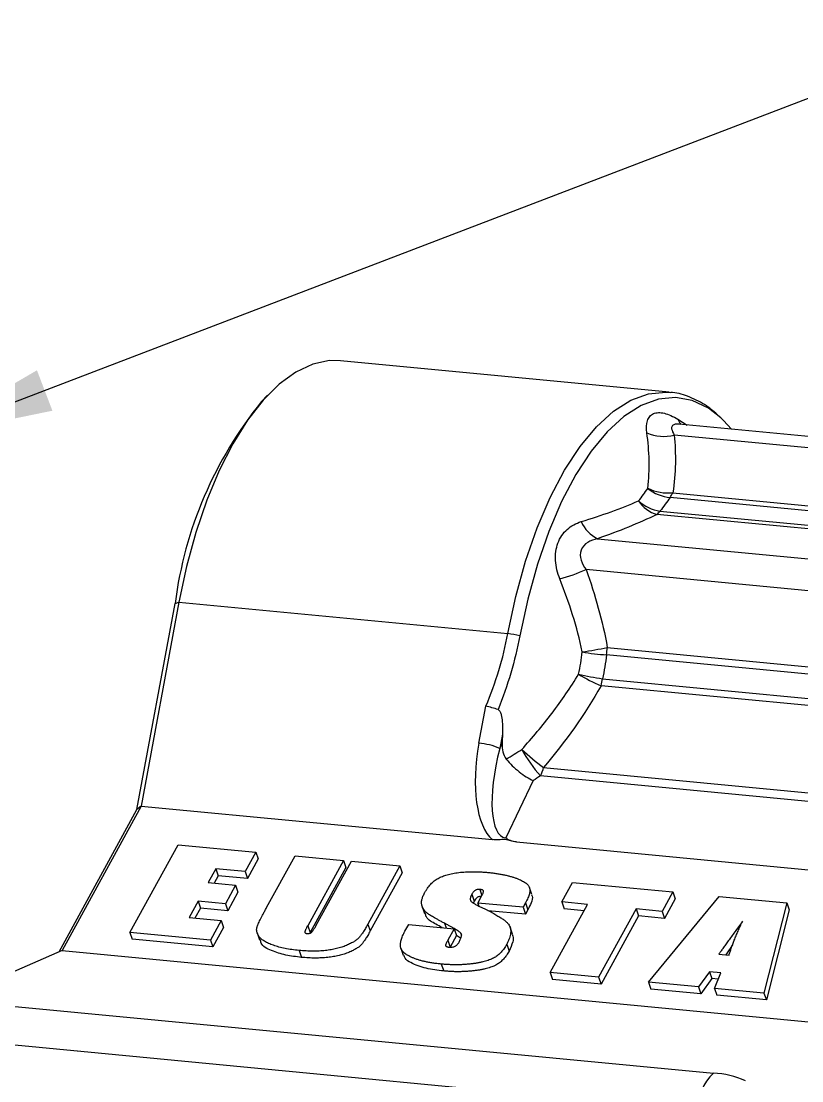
# Model space of a CAD drawing. Header units: millimetres. Extents: x -56 to 279, y 0 to 216.
# Drawn here: x 35.36 to 54.94, y 99.61 to 126.17 of the extents above; entities that cross this region are included whole.
import ezdxf

# ---------------------------------------------------------------- set-up
doc = ezdxf.new("R2010")
doc.units = ezdxf.units.MM
doc.layers.add('TITLE_BLOCK_BORDER', color=7, linetype='Continuous')
doc.dimstyles.new('SLDDIMSTYLE0', dxfattribs={"dimtxt": 0.18, "dimasz": 3.302, "dimexe": 0, "dimexo": 0.0625, "dimgap": 0, "dimtad": 0, "dimtih": 1, "dimtoh": 1, "dimdec": 0, "dimrnd": 1e-09, "dimzin": 0, "dimdsep": 46, "dimtxsty": 'Standard', "dimsah": 1, "dimcen": 0.09, "dimadec": 0, "dimazin": 0, "dimtfac": 3.302, "dimtdec": 0, "dimtofl": 0, "dimtmove": 0, "dimatfit": 3, "dimfxl": 1, "dimfrac": 2, "dimtolj": 1, "dimtzin": 0, "dimarcsym": 0})

msp = doc.modelspace()

# ---------------------------------------------------------------- linework, layer by layer
at = {"color": 7, "linetype": 'Continuous', "lineweight": 25}
for p, q in [((51.613, 116.872), (43.367, 117.662)), ((41.542, 116.798), (41.39, 116.638)), ((51.613, 116.872), (51.646, 116.869)), ((68.716, 114.456), (51.849, 116.071)), ((68.239, 114.22), (51.737, 115.8)), ((66.842, 112.778), (51.633, 114.234)), ((51.704, 114.353), (66.913, 112.897)), ((66.51, 112.352), (51.301, 113.808)), ((51.38, 113.892), (66.589, 112.436)), ((49.816, 113.2), (66.318, 111.62)), ((66.029, 110.846), (49.528, 112.426)), ((38.263, 106.412), (39.222, 111.58)), ((39.318, 111.61), (38.37, 106.499)), ((39.222, 111.58), (39.318, 111.61)), ((39.318, 111.61), (47.565, 110.821)), ((65.247, 108.835), (50.039, 110.291)), ((50.059, 110.473), (65.268, 109.017)), ((65.111, 108.059), (49.902, 109.515)), ((49.94, 109.689), (65.149, 108.233)), ((46.842, 108.073), (47.014, 109.003)), ((47.43, 108.298), (47.364, 107.944)), ((47.364, 107.944), (47.421, 108.064)), ((48.462, 107.464), (65.368, 105.846)), ((48.203, 107.138), (47.514, 105.702)), ((65.291, 105.639), (48.386, 107.257)), ((36.315, 102.844), (38.263, 106.412)), ((38.37, 106.499), (36.392, 102.878)), ((38.37, 106.499), (38.263, 106.412)), ((38.37, 106.499), (47.178, 105.656)), ((38.087, 103.331), (39.295, 105.529)), ((39.295, 105.529), (41.245, 105.345)), ((47.779, 105.598), (64.324, 104.014)), ((41.245, 105.345), (40.976, 104.857)), ((41.245, 105.345), (41.305, 105.172)), ((41.517, 103.953), (42.229, 105.248)), ((42.229, 105.248), (43.445, 105.133)), ((40.243, 104.927), (40.053, 104.581)), ((40.976, 104.857), (40.243, 104.927)), ((40.243, 104.927), (40.303, 104.753)), ((41.305, 105.172), (41.036, 104.684)), ((43.445, 105.133), (42.547, 103.5)), ((43.505, 104.96), (42.607, 103.327)), ((42.76, 103.509), (43.643, 105.115)), ((43.445, 105.133), (43.505, 104.96)), ((43.643, 105.115), (44.858, 105)), ((44.858, 105), (44.056, 103.541)), ((44.858, 105), (44.918, 104.826)), ((40.303, 104.753), (40.201, 104.568)), ((41.036, 104.684), (40.303, 104.753)), ((40.976, 104.857), (41.036, 104.684)), ((44.918, 104.826), (44.116, 103.367)), ((40.053, 104.581), (40.739, 104.517)), ((40.739, 104.517), (40.483, 104.05)), ((40.739, 104.517), (40.799, 104.343)), ((46.86, 104.41), (46.913, 104.257)), ((48.168, 104.282), (48.108, 104.456)), ((48.916, 104.094), (49.184, 104.582)), ((49.184, 104.582), (51.702, 104.345)), ((40.799, 104.343), (40.543, 103.876)), ((46.664, 104.287), (46.724, 104.113)), ((46.809, 104.067), (46.913, 104.256)), ((51.095, 102.085), (52.868, 104.23)), ((51.702, 104.345), (51.434, 103.857)), ((51.762, 104.171), (51.493, 103.683)), ((51.702, 104.345), (51.762, 104.171)), ((52.868, 104.23), (54.559, 104.071)), ((39.797, 104.114), (39.571, 103.704)), ((39.856, 103.941), (39.719, 103.69)), ((40.483, 104.05), (39.797, 104.114)), ((39.797, 104.114), (39.856, 103.941)), ((40.543, 103.876), (39.856, 103.941)), ((40.483, 104.05), (40.543, 103.876)), ((45.418, 103.981), (45.478, 103.808)), ((46.724, 104.113), (46.705, 104.07)), ((47.947, 103.96), (46.809, 104.067)), ((46.809, 104.067), (46.835, 103.993)), ((48.007, 103.786), (47.062, 103.875)), ((48.01, 104.074), (47.947, 103.96)), ((47.947, 103.96), (48.007, 103.786)), ((48.07, 103.901), (48.007, 103.786)), ((48.01, 104.074), (48.07, 103.901)), ((48.625, 102.323), (49.565, 104.033)), ((49.565, 104.033), (48.916, 104.094)), ((48.916, 104.094), (48.975, 103.921)), ((49.477, 103.874), (48.975, 103.921)), ((50.782, 103.918), (49.842, 102.208)), ((51.434, 103.857), (50.782, 103.918)), ((50.782, 103.918), (50.842, 103.745)), ((54.559, 104.071), (53.988, 101.812)), ((54.619, 103.897), (54.048, 101.639)), ((54.559, 104.071), (54.619, 103.897)), ((39.571, 103.704), (40.378, 103.628)), ((40.378, 103.628), (40.109, 103.14)), ((40.378, 103.628), (40.438, 103.454)), ((50.842, 103.745), (49.902, 102.034)), ((51.493, 103.683), (50.842, 103.745)), ((51.434, 103.857), (51.493, 103.683)), ((40.109, 103.14), (38.087, 103.331)), ((38.087, 103.331), (38.147, 103.158)), ((40.438, 103.454), (40.169, 102.967)), ((42.547, 103.5), (42.607, 103.327)), ((44.056, 103.541), (44.116, 103.367)), ((44.986, 103.361), (45.08, 103.531)), ((45.08, 103.531), (46.217, 103.424)), ((46.217, 103.424), (46.058, 103.133)), ((46.217, 103.424), (46.277, 103.25)), ((47.681, 103.289), (47.621, 103.463)), ((40.169, 102.967), (38.147, 103.158)), ((40.109, 103.14), (40.169, 102.967)), ((41.28, 103.318), (41.34, 103.144)), ((46.058, 103.133), (46.117, 102.96)), ((46.277, 103.25), (46.117, 102.96)), ((46.382, 103.184), (46.276, 103.252)), ((46.379, 103.32), (46.4, 103.26)), ((36.392, 102.878), (33.556, 101.635)), ((36.392, 102.878), (71.757, 99.492)), ((42.331, 102.879), (42.391, 102.705)), ((44.884, 102.932), (44.944, 102.758)), ((47.536, 103.037), (47.596, 102.863)), ((45.897, 102.537), (45.957, 102.364)), ((52.855, 102.786), (53.113, 102.761)), ((49.842, 102.208), (48.625, 102.323)), ((48.625, 102.323), (48.685, 102.149)), ((52.621, 102.346), (52.344, 101.967)), ((52.906, 102.318), (52.621, 102.346)), ((52.621, 102.346), (52.681, 102.172)), ((52.749, 101.929), (52.906, 102.318)), ((49.902, 102.034), (48.685, 102.149)), ((49.842, 102.208), (49.902, 102.034)), ((52.344, 101.967), (51.095, 102.085)), ((51.095, 102.085), (51.155, 101.912)), ((52.681, 102.172), (52.404, 101.794)), ((52.841, 102.157), (52.681, 102.172)), ((52.404, 101.794), (51.155, 101.912)), ((52.344, 101.967), (52.404, 101.794)), ((53.988, 101.812), (52.749, 101.929)), ((52.749, 101.929), (52.809, 101.756)), ((54.048, 101.639), (52.809, 101.756)), ((53.988, 101.812), (54.048, 101.639)), ((33.556, 101.635), (52.721, 99.8)), ((52.371, 98.861), (33.206, 100.696))]:
    msp.add_line(p, q, dxfattribs=at)
at = {"color": 8, "linetype": 'Continuous', "lineweight": 25}
for p, q in [((51.831, 116.197), (52.063, 116.05)), ((45.979, 103.559), (46.019, 103.442))]:
    msp.add_line(p, q, dxfattribs=at)
at = {"color": 7, "linetype": 'Continuous', "lineweight": 25, "flags": 128}
for points in [[(43.367, 117.662), (43.094, 117.664), (42.673, 117.576), (42.251, 117.379), (41.833, 117.077), (41.427, 116.672), (41.037, 116.171), (40.668, 115.58), (40.327, 114.909), (40.017, 114.165), (39.743, 113.36), (39.509, 112.504), (39.318, 111.61)], [(53.177, 115.943), (52.974, 116.164), (52.904, 116.23)]]:
    msp.add_lwpolyline(points, dxfattribs=at)
at = {"color": 8, "linetype": 'Continuous', "lineweight": 25, "flags": 128}
for points in [[(47.565, 110.821), (47.765, 111.75), (48.011, 112.638), (48.3, 113.47), (48.627, 114.233), (48.988, 114.918), (49.377, 115.512), (49.788, 116.008), (50.215, 116.397), (50.651, 116.674), (51.091, 116.836), (51.527, 116.878), (51.613, 116.872)], [(52.904, 116.23), (52.593, 116.469), (52.189, 116.661), (51.77, 116.737), (51.34, 116.695), (50.907, 116.537), (50.477, 116.263), (50.056, 115.88), (49.651, 115.391), (49.268, 114.806), (48.912, 114.131), (48.59, 113.379), (48.305, 112.559), (48.063, 111.685), (47.866, 110.769)]]:
    msp.add_lwpolyline(points, dxfattribs=at)
at = {"color": 7, "linetype": 'Continuous', "lineweight": 25}
for centre, radius, start, end in [((49.182, 110.304), 10.041, 140.8949, 172.7004), ((51.474, 116.806), 1.04, 246.024, 284.6818), ((51.72, 115.241), 1.011, 230.3172, 265.0511), ((51.58, 115.495), 1.149, 243.8926, 276.1665), ((51.007, 114.689), 0.773, 323.9863, 334.2327), ((51.533, 114.602), 0.827, 213.3099, 253.765), ((51.532, 114.906), 1.025, 227.6687, 261.4827), ((51.018, 114.153), 0.446, 309.437, 324.2313), ((50.197, 113.975), 0.864, 203.6342, 243.8432), ((47.239, 117.796), 5.837, 286.222, 293.0807), ((47.349, 108.671), 2.16, 76.1673, 84.2727), ((46.908, 126.3), 16.138, 278.9952, 281.2609), ((50.298, 115.226), 4.942, 259.9011, 266.9984), ((48.26, 110.582), 1.802, 350.6945, 356.5189), ((51.257, 112.821), 3.573, 237.5517, 247.7136), ((50.887, 116.144), 6.524, 256.2855, 261.6563), ((48.305, 109.956), 1.657, 344.5853, 350.7468), ((65.061, 107.56), 17.646, 177.6032, 178.3646), ((46.723, 106.468), 1.609, 66.5328, 85.772), ((53.355, 114.016), 8.177, 228.2811, 233.2501), ((51.016, 109.651), 3.556, 209.2616, 222.316), ((47.244, 107.795), 1.263, 334.7757, 344.8179), ((53.448, 98.995), 1.085, 132.0619, 187.078), ((52.647, 97.702), 2.099, 65.4088, 87.9803)]:
    msp.add_arc(centre, radius, start, end, dxfattribs=at)
at = {"color": 8, "linetype": 'Continuous', "lineweight": 25}
msp.add_arc((52.162, 116.291), 0.344, 195.8809, 220.949, dxfattribs=at)
at = {"color": 7, "linetype": 'Continuous', "lineweight": 25}
for centre, major_axis, ratio, start_param, end_param in [((47.913, 107.97), (0.503, 2.434), 0.431105, 1.617613, 2.904116), ((48.078, 107.876), (0.603, 2.167), 0.314654, 1.626704, 3.1975)]:
    msp.add_ellipse(centre, major_axis=major_axis, ratio=ratio, start_param=start_param, end_param=end_param, dxfattribs=at)
for points, knots in [([(52.851, 116.279), (52.752, 116.367), (52.527, 116.567), (52.136, 116.755), (51.829, 116.861), (51.667, 116.863), (51.653, 116.864)], [0, 0, 0, 0, 0.275893, 0.628401, 0.96831, 1, 1, 1, 1]), ([(51.051, 115.855), (51.036, 115.971), (51.039, 116.074), (51.081, 116.2), (51.1, 116.236), (51.15, 116.296), (51.181, 116.32), (51.254, 116.352), (51.295, 116.361), (51.387, 116.363), (51.437, 116.357), (51.595, 116.319), (51.711, 116.267), (51.831, 116.197)], [0, 0, 0, 0, 0.25, 0.25, 0.375, 0.375, 0.5, 0.5, 0.625, 0.625, 0.75, 0.75, 1, 1, 1, 1]), ([(48.87, 112.191), (48.81, 112.342), (48.772, 112.497), (48.758, 112.73), (48.76, 112.806), (48.779, 112.953), (48.797, 113.025), (48.847, 113.16), (48.879, 113.222), (48.957, 113.336), (49.003, 113.389), (49.153, 113.523), (49.274, 113.588), (49.406, 113.628)], [0, 0, 0, 0, 0.25, 0.25, 0.375, 0.375, 0.5, 0.5, 0.625, 0.625, 0.75, 0.75, 1, 1, 1, 1]), ([(49.816, 113.2), (49.727, 113.181), (49.641, 113.152), (49.495, 113.06), (49.434, 112.995), (49.375, 112.837), (49.377, 112.748), (49.428, 112.577), (49.473, 112.499), (49.528, 112.426)], [0, 0, 0, 0, 0.25, 0.25, 0.5, 0.5, 0.75, 0.75, 1, 1, 1, 1]), ([(47.913, 107.913), (48.179, 108.21), (48.434, 108.514), (48.915, 109.144), (49.14, 109.469), (49.34, 109.806)], [0, 0, 0, 0, 0.5, 0.5, 1, 1, 1, 1]), ([(47.32, 108.915), (47.27, 108.932), (47.218, 108.949), (47.114, 108.979), (47.061, 108.992), (47.014, 109.003)], [0, 0, 0, 0, 0.5, 0.5, 1, 1, 1, 1]), ([(47.32, 108.915), (47.345, 108.907), (47.362, 108.883), (47.386, 108.835), (47.394, 108.81), (47.414, 108.73), (47.421, 108.677), (47.435, 108.516), (47.434, 108.407), (47.43, 108.298)], [0, 0, 0, 0, 0.125, 0.125, 0.25, 0.25, 0.5, 0.5, 1, 1, 1, 1]), ([(47.421, 108.064), (47.42, 107.994), (47.425, 107.926), (47.457, 107.793), (47.485, 107.731), (47.526, 107.678)], [0, 0, 0, 0, 0.5, 0.5, 1, 1, 1, 1]), ([(47.526, 107.678), (47.617, 107.563), (47.729, 107.452), (47.907, 107.311), (47.968, 107.268), (48.087, 107.194), (48.147, 107.163), (48.203, 107.138)], [0, 0, 0, 0, 0.5, 0.5, 0.75, 0.75, 1, 1, 1, 1]), ([(47.779, 105.598), (47.728, 105.603), (47.681, 105.612), (47.589, 105.637), (47.547, 105.655), (47.447, 105.664), (47.39, 105.656), (47.282, 105.65), (47.229, 105.651), (47.178, 105.656)], [0, 0, 0, 0, 0.25, 0.25, 0.5, 0.5, 0.75, 0.75, 1, 1, 1, 1]), ([(47.779, 105.598), (47.726, 105.603), (47.676, 105.614), (47.586, 105.648), (47.546, 105.673), (47.514, 105.702)], [0, 0, 0, 0, 0.5, 0.5, 1, 1, 1, 1]), ([(45.478, 104.32), (45.489, 104.341), (45.512, 104.381), (45.55, 104.439), (45.59, 104.491), (45.631, 104.54), (45.675, 104.583), (45.72, 104.622), (45.767, 104.657), (45.817, 104.686), (45.869, 104.713), (45.925, 104.737), (45.984, 104.758), (46.047, 104.778), (46.114, 104.795), (46.185, 104.81), (46.26, 104.823), (46.338, 104.834), (46.42, 104.842), (46.503, 104.848), (46.59, 104.853), (46.679, 104.854), (46.77, 104.853), (46.863, 104.849), (46.96, 104.844), (47.024, 104.838), (47.056, 104.835)], [0, 0, 0, 0, 0.047744, 0.092113, 0.133798, 0.172605, 0.208806, 0.242829, 0.27522, 0.305841, 0.336611, 0.368392, 0.401439, 0.435848, 0.472497, 0.510848, 0.5512, 0.593917, 0.638431, 0.68462, 0.732566, 0.78236, 0.833654, 0.887133, 0.942596, 1, 1, 1, 1]), ([(47.056, 104.835), (47.093, 104.832), (47.164, 104.824), (47.267, 104.811), (47.366, 104.795), (47.459, 104.778), (47.548, 104.758), (47.631, 104.737), (47.709, 104.713), (47.782, 104.688), (47.848, 104.662), (47.908, 104.634), (47.96, 104.606), (48.005, 104.578), (48.041, 104.548), (48.072, 104.518), (48.094, 104.488), (48.109, 104.456), (48.116, 104.421), (48.118, 104.384), (48.115, 104.342), (48.105, 104.296), (48.09, 104.247), (48.069, 104.193), (48.042, 104.135), (48.021, 104.095), (48.01, 104.074)], [0, 0, 0, 0, 0.061087, 0.120487, 0.177464, 0.232606, 0.286115, 0.337535, 0.387496, 0.435544, 0.481213, 0.523686, 0.562846, 0.599085, 0.632606, 0.66335, 0.691933, 0.718387, 0.745109, 0.773569, 0.804478, 0.837877, 0.873778, 0.912745, 0.954727, 1, 1, 1, 1]), ([(46.86, 104.41), (46.852, 104.41), (46.835, 104.411), (46.808, 104.408), (46.782, 104.401), (46.756, 104.391), (46.731, 104.374), (46.707, 104.351), (46.684, 104.321), (46.671, 104.299), (46.664, 104.287)], [0, 0, 0, 0, 0.104658, 0.204107, 0.29935, 0.399591, 0.508154, 0.640817, 0.804764, 1, 1, 1, 1]), ([(46.913, 104.256), (46.921, 104.271), (46.935, 104.297), (46.949, 104.333), (46.956, 104.359), (46.953, 104.379), (46.939, 104.391), (46.92, 104.399), (46.893, 104.406), (46.872, 104.409), (46.86, 104.41)], [0, 0, 0, 0, 0.215358, 0.382664, 0.509435, 0.596481, 0.673768, 0.764079, 0.871426, 1, 1, 1, 1]), ([(45.979, 103.559), (45.952, 103.574), (45.9, 103.601), (45.826, 103.64), (45.761, 103.677), (45.701, 103.71), (45.651, 103.741), (45.606, 103.768), (45.57, 103.792), (45.531, 103.819), (45.491, 103.855), (45.453, 103.903), (45.425, 103.957), (45.409, 104.006), (45.402, 104.048), (45.401, 104.082), (45.403, 104.118), (45.411, 104.155), (45.421, 104.194), (45.436, 104.235), (45.455, 104.277), (45.47, 104.306), (45.478, 104.32)], [0, 0, 0, 0, 0.080577, 0.154475, 0.221593, 0.281654, 0.335343, 0.381986, 0.42156, 0.454868, 0.514557, 0.575074, 0.637027, 0.701523, 0.734795, 0.768612, 0.803613, 0.840041, 0.877547, 0.91655, 0.957273, 1, 1, 1, 1]), ([(46.664, 104.287), (46.656, 104.27), (46.64, 104.241), (46.626, 104.2), (46.618, 104.166), (46.623, 104.148), (46.625, 104.14)], [0, 0, 0, 0, 0.32726, 0.598101, 0.820863, 1, 1, 1, 1]), ([(46.625, 104.14), (46.628, 104.135), (46.635, 104.123), (46.649, 104.107), (46.668, 104.09), (46.692, 104.072), (46.721, 104.053), (46.755, 104.033), (46.793, 104.013), (46.822, 103.999), (46.836, 103.992)], [0, 0, 0, 0, 0.0767161, 0.164809, 0.2682896, 0.3844898, 0.5155606, 0.6616906, 0.82304, 1, 1, 1, 1]), ([(46.901, 104.235), (46.886, 104.235), (46.86, 104.234), (46.823, 104.221), (46.765, 104.186), (46.743, 104.145), (46.724, 104.113)], [0, 0, 0, 0, 0.189668, 0.325398, 0.461021, 1, 1, 1, 1]), ([(48.155, 104.277), (48.163, 104.266), (48.202, 104.209), (48.151, 104.07), (48.097, 103.957), (48.07, 103.901)], [0, 0, 0, 0, 0.110293, 0.554406, 1, 1, 1, 1]), ([(42.331, 102.879), (42.269, 102.885), (42.149, 102.898), (41.98, 102.927), (41.826, 102.963), (41.709, 102.999), (41.624, 103.03), (41.566, 103.055), (41.514, 103.08), (41.467, 103.107), (41.426, 103.134), (41.389, 103.163), (41.358, 103.192), (41.332, 103.222), (41.311, 103.253), (41.294, 103.284), (41.281, 103.314), (41.272, 103.345), (41.267, 103.375), (41.266, 103.405), (41.269, 103.435), (41.277, 103.467), (41.29, 103.502), (41.307, 103.544), (41.33, 103.593), (41.357, 103.65), (41.39, 103.715), (41.428, 103.787), (41.47, 103.868), (41.501, 103.924), (41.517, 103.953)], [0, 0, 0, 0, 0.0859306, 0.1668518, 0.2434244, 0.316043, 0.3504407, 0.3832192, 0.4144979, 0.4440763, 0.4720549, 0.4985513, 0.5239093, 0.5482831, 0.5715077, 0.5936405, 0.6147076, 0.6348977, 0.6542344, 0.672971, 0.6912783, 0.7091702, 0.7291589, 0.753989, 0.7834032, 0.8175081, 0.8560398, 0.8993405, 0.9473448, 1, 1, 1, 1]), ([(46.836, 103.992), (46.862, 103.98), (46.913, 103.956), (46.986, 103.92), (47.055, 103.885), (47.12, 103.852), (47.181, 103.819), (47.238, 103.787), (47.291, 103.758), (47.34, 103.728), (47.385, 103.701), (47.425, 103.673), (47.462, 103.648), (47.495, 103.623), (47.522, 103.599), (47.547, 103.577), (47.568, 103.555), (47.578, 103.541), (47.584, 103.534)], [0, 0, 0, 0, 0.0935991, 0.1826251, 0.2675633, 0.3484211, 0.4252071, 0.4978677, 0.566542, 0.6306463, 0.6907806, 0.746884, 0.7990244, 0.8467484, 0.8910852, 0.9310896, 0.9673341, 1, 1, 1, 1]), ([(45.918, 103.452), (45.866, 103.48), (45.724, 103.559), (45.527, 103.657), (45.501, 103.78), (45.494, 103.813)], [0, 0, 0, 0, 0.292874, 0.80899, 1, 1, 1, 1]), ([(53.448, 103.61), (53.415, 103.563), (53.351, 103.475), (53.259, 103.346), (53.174, 103.228), (53.096, 103.12), (53.025, 103.022), (52.963, 102.934), (52.906, 102.857), (52.871, 102.808), (52.855, 102.786)], [0, 0, 0, 0, 0.167899, 0.32332, 0.466691, 0.597583, 0.716855, 0.82342, 0.917735, 1, 1, 1, 1]), ([(53.113, 102.761), (53.121, 102.79), (53.138, 102.848), (53.169, 102.939), (53.204, 103.036), (53.244, 103.139), (53.289, 103.249), (53.337, 103.364), (53.39, 103.485), (53.428, 103.567), (53.448, 103.61)], [0, 0, 0, 0, 0.100494, 0.207823, 0.322034, 0.443532, 0.571987, 0.70771, 0.850151, 1, 1, 1, 1]), ([(44.056, 103.541), (44.045, 103.521), (44.025, 103.484), (43.993, 103.43), (43.964, 103.38), (43.935, 103.336), (43.908, 103.295), (43.883, 103.259), (43.859, 103.228), (43.836, 103.2), (43.81, 103.175), (43.782, 103.15), (43.749, 103.126), (43.711, 103.101), (43.67, 103.077), (43.623, 103.053), (43.573, 103.029), (43.499, 102.996), (43.399, 102.958), (43.27, 102.922), (43.133, 102.895), (42.986, 102.875), (42.832, 102.863), (42.671, 102.86), (42.502, 102.865), (42.389, 102.874), (42.331, 102.879)], [0, 0, 0, 0, 0.039621, 0.076277, 0.109885, 0.140555, 0.168435, 0.193184, 0.21519, 0.234142, 0.252274, 0.27113, 0.291416, 0.312742, 0.335783, 0.360406, 0.386663, 0.414616, 0.473366, 0.53493, 0.600799, 0.670943, 0.745938, 0.825528, 0.910107, 1, 1, 1, 1]), ([(44.116, 103.367), (44.105, 103.348), (44.085, 103.31), (44.053, 103.256), (44.024, 103.207), (43.995, 103.162), (43.968, 103.122), (43.943, 103.086), (43.919, 103.054), (43.895, 103.026), (43.87, 103.001), (43.842, 102.977), (43.809, 102.952), (43.771, 102.928), (43.73, 102.903), (43.683, 102.879), (43.633, 102.855), (43.559, 102.822), (43.459, 102.785), (43.33, 102.749), (43.192, 102.721), (43.046, 102.701), (42.892, 102.69), (42.73, 102.687), (42.562, 102.691), (42.449, 102.701), (42.391, 102.705)], [0, 0, 0, 0, 0.039621, 0.076277, 0.109885, 0.140555, 0.168435, 0.193184, 0.21519, 0.234142, 0.252274, 0.27113, 0.291416, 0.312742, 0.335783, 0.360406, 0.386663, 0.414616, 0.473366, 0.53493, 0.600799, 0.670943, 0.745938, 0.825528, 0.910107, 1, 1, 1, 1]), ([(42.547, 103.5), (42.541, 103.489), (42.529, 103.468), (42.514, 103.439), (42.502, 103.413), (42.491, 103.39), (42.484, 103.372), (42.479, 103.356), (42.475, 103.344), (42.475, 103.333), (42.479, 103.323), (42.488, 103.314), (42.5, 103.308), (42.511, 103.306), (42.516, 103.306)], [0, 0, 0, 0, 0.1530752, 0.2906916, 0.4103623, 0.5125933, 0.6007837, 0.6716714, 0.7266556, 0.7667078, 0.8282517, 0.8840712, 0.9403798, 1, 1, 1, 1]), ([(42.516, 103.306), (42.529, 103.305), (42.552, 103.303), (42.585, 103.306), (42.614, 103.314), (42.635, 103.325), (42.648, 103.338), (42.661, 103.351), (42.674, 103.368), (42.688, 103.389), (42.704, 103.414), (42.722, 103.442), (42.741, 103.474), (42.753, 103.497), (42.76, 103.509)], [0, 0, 0, 0, 0.102836, 0.187076, 0.258526, 0.324464, 0.362919, 0.414393, 0.478859, 0.556166, 0.646474, 0.751149, 0.868975, 1, 1, 1, 1]), ([(45.897, 102.537), (45.861, 102.541), (45.789, 102.549), (45.684, 102.562), (45.586, 102.579), (45.492, 102.597), (45.405, 102.619), (45.323, 102.642), (45.246, 102.668), (45.175, 102.696), (45.111, 102.725), (45.054, 102.756), (45.005, 102.788), (44.964, 102.821), (44.93, 102.855), (44.903, 102.889), (44.885, 102.925), (44.875, 102.963), (44.871, 103.002), (44.872, 103.045), (44.878, 103.09), (44.89, 103.138), (44.906, 103.189), (44.928, 103.244), (44.954, 103.301), (44.975, 103.341), (44.986, 103.361)], [0, 0, 0, 0, 0.060416, 0.11856, 0.174719, 0.228989, 0.280958, 0.331468, 0.380261, 0.427461, 0.472369, 0.514516, 0.553522, 0.589887, 0.623839, 0.655934, 0.686034, 0.714885, 0.74407, 0.774754, 0.806986, 0.841339, 0.877554, 0.915978, 0.956897, 1, 1, 1, 1]), ([(46.379, 103.32), (46.372, 103.326), (46.356, 103.34), (46.326, 103.361), (46.288, 103.386), (46.242, 103.415), (46.188, 103.446), (46.125, 103.481), (46.055, 103.519), (46.005, 103.546), (45.979, 103.559)], [0, 0, 0, 0, 0.063623, 0.144778, 0.243609, 0.359265, 0.492804, 0.64428, 0.813601, 1, 1, 1, 1]), ([(47.584, 103.534), (47.593, 103.519), (47.613, 103.488), (47.63, 103.436), (47.638, 103.379), (47.637, 103.319), (47.626, 103.254), (47.606, 103.185), (47.576, 103.112), (47.55, 103.062), (47.536, 103.037)], [0, 0, 0, 0, 0.110148, 0.221908, 0.337019, 0.455549, 0.579785, 0.712102, 0.85188, 1, 1, 1, 1]), ([(42.391, 102.705), (42.257, 102.721), (41.988, 102.754), (41.643, 102.865), (41.382, 102.993), (41.367, 103.121), (41.364, 103.151)], [0, 0, 0, 0, 0.303856, 0.607417, 0.909128, 1, 1, 1, 1]), ([(46.058, 103.133), (46.052, 103.124), (46.043, 103.107), (46.031, 103.082), (46.021, 103.06), (46.013, 103.041), (46.008, 103.025), (46.005, 103.011), (46.005, 103.001), (46.008, 102.99), (46.019, 102.981), (46.036, 102.973), (46.059, 102.966), (46.078, 102.964), (46.088, 102.963)], [0, 0, 0, 0, 0.128638, 0.2428919, 0.3433868, 0.4313733, 0.5059252, 0.5673268, 0.6165105, 0.6545902, 0.7249997, 0.801828, 0.8941478, 1, 1, 1, 1]), ([(46.088, 102.963), (46.102, 102.962), (46.13, 102.96), (46.171, 102.963), (46.209, 102.971), (46.243, 102.984), (46.273, 103.003), (46.3, 103.027), (46.324, 103.057), (46.336, 103.078), (46.343, 103.09)], [0, 0, 0, 0, 0.146425, 0.274898, 0.387318, 0.492849, 0.599545, 0.716437, 0.84914, 1, 1, 1, 1]), ([(46.343, 103.09), (46.351, 103.103), (46.365, 103.13), (46.381, 103.168), (46.394, 103.202), (46.4, 103.233), (46.404, 103.26), (46.4, 103.284), (46.394, 103.304), (46.384, 103.315), (46.379, 103.32)], [0, 0, 0, 0, 0.173152, 0.331304, 0.473054, 0.60021, 0.715127, 0.818785, 0.912145, 1, 1, 1, 1]), ([(47.673, 103.287), (47.681, 103.269), (47.708, 103.211), (47.69, 103.064), (47.632, 102.94), (47.596, 102.863)], [0, 0, 0, 0, 0.138947, 0.47383, 1, 1, 1, 1]), ([(47.536, 103.037), (47.526, 103.018), (47.505, 102.982), (47.472, 102.93), (47.436, 102.882), (47.398, 102.838), (47.359, 102.798), (47.319, 102.762), (47.276, 102.729), (47.232, 102.7), (47.183, 102.674), (47.129, 102.65), (47.07, 102.628), (47.004, 102.607), (46.933, 102.589), (46.855, 102.573), (46.772, 102.558), (46.684, 102.545), (46.591, 102.535), (46.497, 102.527), (46.4, 102.521), (46.303, 102.52), (46.203, 102.519), (46.103, 102.523), (46, 102.528), (45.932, 102.534), (45.897, 102.537)], [0, 0, 0, 0, 0.041756, 0.080765, 0.117544, 0.152001, 0.184423, 0.215012, 0.244277, 0.271964, 0.300251, 0.330141, 0.362643, 0.397796, 0.435526, 0.476554, 0.520429, 0.567611, 0.616947, 0.667672, 0.719462, 0.772633, 0.827208, 0.883342, 0.940644, 1, 1, 1, 1]), ([(47.596, 102.863), (47.586, 102.845), (47.565, 102.809), (47.531, 102.757), (47.496, 102.709), (47.458, 102.665), (47.419, 102.625), (47.379, 102.588), (47.336, 102.556), (47.292, 102.526), (47.243, 102.5), (47.189, 102.476), (47.13, 102.455), (47.064, 102.434), (46.992, 102.416), (46.915, 102.4), (46.832, 102.384), (46.744, 102.372), (46.651, 102.361), (46.557, 102.354), (46.46, 102.348), (46.363, 102.346), (46.263, 102.346), (46.162, 102.349), (46.06, 102.355), (45.992, 102.361), (45.957, 102.364)], [0, 0, 0, 0, 0.041756, 0.080765, 0.117544, 0.152001, 0.184423, 0.215012, 0.244277, 0.271964, 0.300251, 0.330141, 0.362643, 0.397796, 0.435526, 0.476554, 0.520429, 0.567611, 0.616947, 0.667672, 0.719462, 0.772633, 0.827208, 0.883342, 0.940644, 1, 1, 1, 1]), ([(53.203, 103.012), (53.194, 103), (53.136, 102.919), (53.077, 102.838), (53.028, 102.769)], [0, 0, 0, 0, 0.15401, 1, 1, 1, 1]), ([(45.957, 102.364), (45.806, 102.382), (45.505, 102.419), (45.186, 102.536), (44.989, 102.654), (44.966, 102.736), (44.959, 102.764)], [0, 0, 0, 0, 0.36277, 0.724885, 0.905983, 1, 1, 1, 1])]:
    msp.add_open_spline(points, degree=3, knots=knots, dxfattribs=at)
at = {"color": 8, "linetype": 'Continuous', "lineweight": 25}
msp.add_open_spline([(51.848, 116.069), (51.844, 116.07), (51.798, 116.08), (51.752, 116.07), (51.692, 116.044), (51.671, 116.004), (51.672, 115.921), (51.709, 115.854), (51.737, 115.8)], degree=3, knots=[0, 0, 0, 0, 0.021331, 0.221145, 0.310502, 0.541269, 0.635448, 1, 1, 1, 1], dxfattribs=at)
at = {"color": 7, "linetype": 'Continuous', "lineweight": 25}
for points in [[(51.075, 114.463), (51.132, 114.938), (51.113, 115.401), (51.051, 115.855)], [(51.737, 115.8), (51.782, 115.328), (51.782, 114.847), (51.704, 114.353)], [(50.842, 114.148), (50.927, 114.252), (51.005, 114.357), (51.075, 114.463)], [(51.633, 114.234), (51.556, 114.119), (51.472, 114.005), (51.38, 113.892)], [(49.406, 113.628), (49.92, 113.788), (50.408, 113.958), (50.842, 114.148)], [(51.301, 113.808), (50.853, 113.591), (50.351, 113.39), (49.816, 113.2)], [(49.528, 112.426), (49.755, 111.791), (49.941, 111.143), (50.059, 110.473)], [(49.431, 110.361), (49.303, 110.99), (49.104, 111.598), (48.87, 112.191)], [(47.014, 109.003), (47.262, 109.594), (47.449, 110.199), (47.565, 110.821)], [(47.866, 110.769), (47.749, 110.139), (47.562, 109.517), (47.32, 108.915)], [(49.34, 109.806), (49.378, 109.99), (49.409, 110.175), (49.431, 110.361)], [(50.039, 110.291), (50.014, 110.09), (49.981, 109.889), (49.94, 109.689)], [(49.902, 109.515), (49.498, 108.788), (49.004, 108.113), (48.462, 107.464)], [(47.526, 107.678), (47.655, 107.756), (47.785, 107.834), (47.913, 107.913)], [(48.386, 107.257), (48.325, 107.217), (48.264, 107.178), (48.203, 107.138)]]:
    msp.add_open_spline(points, degree=3, dxfattribs=at)

# ---------------------------------------------------------------- leaders
at = {"layer": 'TITLE_BLOCK_BORDER'}
msp.add_leader([(32.868, 115.736), (60.15, 126.173)], dimstyle='SLDDIMSTYLE0', dxfattribs=at)

doc.saveas('drawing.dxf')
